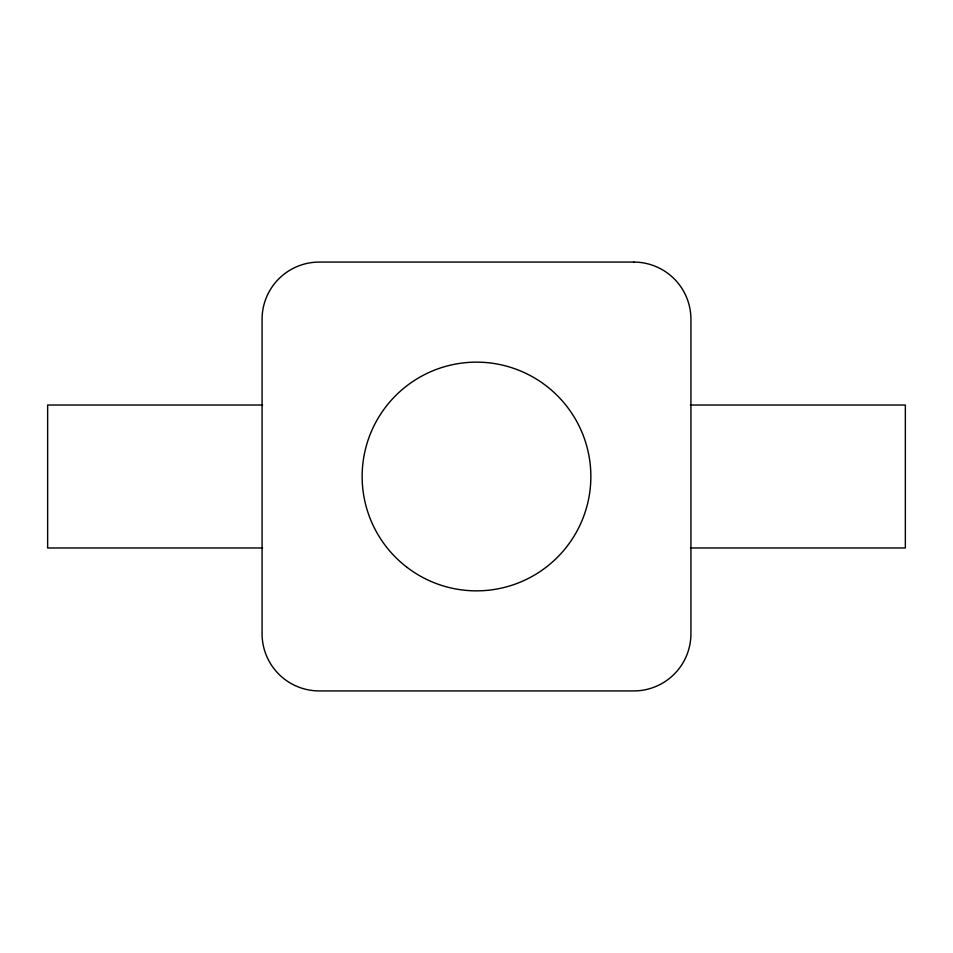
<?xml version="1.0" encoding="UTF-8"?>
<svg xmlns="http://www.w3.org/2000/svg" width="953" height="953" viewBox="0 0 953 953"><rect width="100%" height="100%" fill="white"/><g stroke="black" fill="none" stroke-linecap="round" stroke-linejoin="round"><path stroke-width="1.43" d="M262.611 405.025L47.65 405.025L47.65 547.975L262.611 547.975M690.389 405.025L905.35 405.025L905.35 547.975L690.389 547.975M633.745 262.075L319.255 262.075A57.18 57.18 0 0 0 262.075 319.255L262.075 633.745A57.18 57.18 0 0 0 319.255 690.925L633.745 690.925A57.18 57.18 0 0 0 690.925 633.745L690.925 319.255A57.18 57.18 0 0 0 633.745 262.075M406.645 567.047A114.36 114.36 0 0 0 589.836 491.724A114.36 114.36 0 0 0 433.019 370.729A114.36 114.36 0 0 0 406.645 567.047"/></g></svg>
